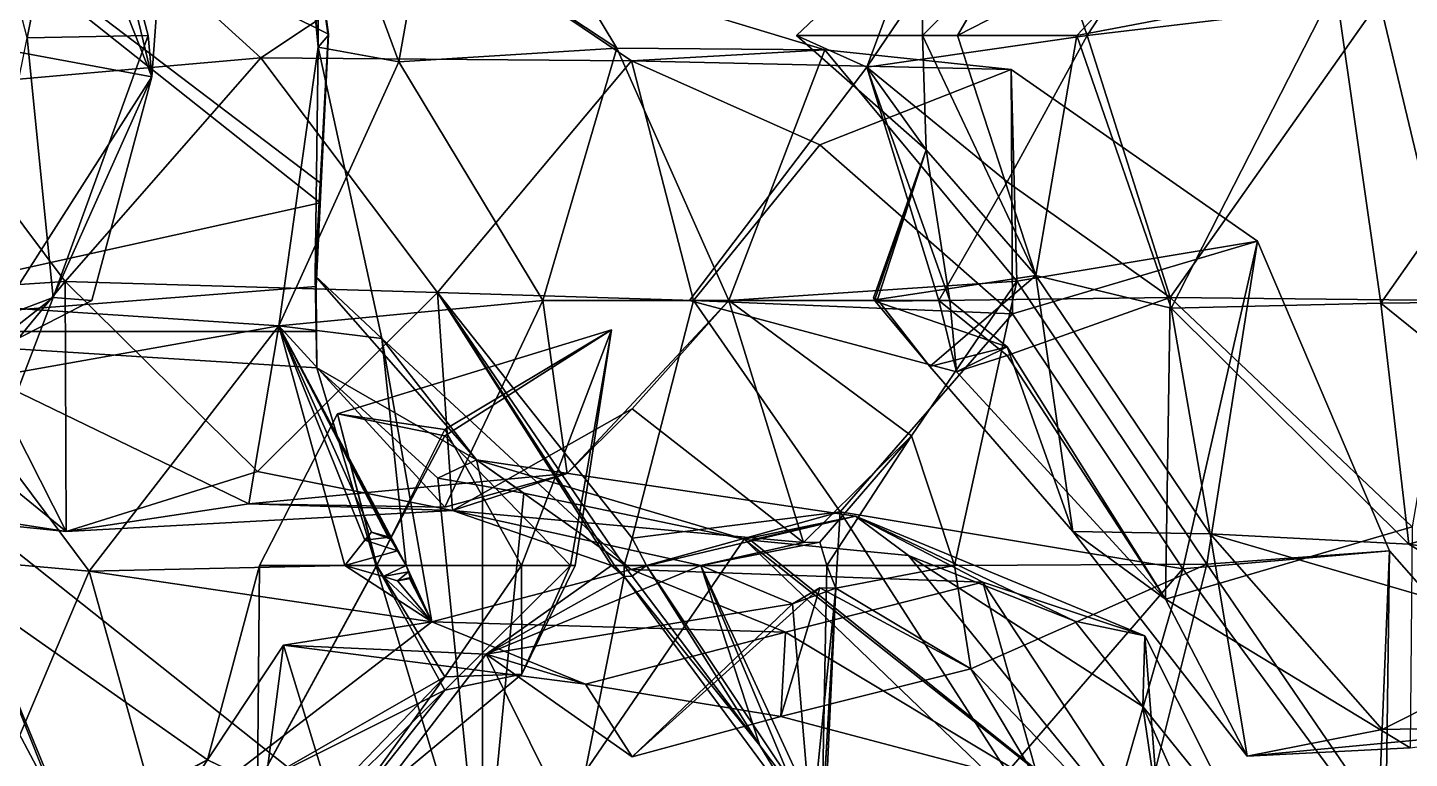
# Model space of a CAD drawing. Extents: x 290083 to 295691, y 4553739 to 4561622.
# Drawn here: x 292689.4 to 292782.3, y 4557931.8 to 4557980.9 of the extents above; entities that cross this region are included whole.
import ezdxf

# ---------------------------------------------------------------- set-up
doc = ezdxf.new("R2010")
doc.units = 0
doc.layers.add('Au_ppm_Pref_-_0_3', color=7, linetype='CONTINUOUS')

msp = doc.modelspace()

# ---------------------------------------------------------------- linework, layer by layer
at = {"layer": 'Au_ppm_Pref_-_0_3'}
for points in [[(292689.396, 4557980.224, 1859.433), (292683.883, 4558001.466, 1860.1), (292692.87, 4557997.897, 1853.154)], [(292709.081, 4557969.136, 1909.332), (292670, 4557960.47, 1909.726), (292670, 4558000.155, 1909.141)], [(292670, 4558000.155, 1909.141), (292708.195, 4557990.7, 1906.585), (292709.646, 4557980.478, 1907.784)], [(292670, 4558000.155, 1909.141), (292709.136, 4557970.434, 1909.156), (292709.081, 4557969.136, 1909.332)], [(292670, 4558000.155, 1909.141), (292709.646, 4557980.478, 1907.784), (292709.136, 4557970.434, 1909.156)], [(292667.772, 4557998.564, 1840.523), (292681.635, 4557980.573, 1840.071), (292691.112, 4557994.458, 1842.98)], [(292695.132, 4557987.934, 1881.604), (292680.038, 4557998.292, 1882.484), (292682.193, 4557976.854, 1879.198)], [(292689.396, 4557980.224, 1859.433), (292692.87, 4557997.897, 1853.154), (292697.511, 4557980.386, 1853.069)], [(292698.962, 4557993.873, 1847.13), (292697.768, 4557977.591, 1846.66), (292692.87, 4557997.897, 1853.154)], [(292697.511, 4557980.386, 1853.069), (292692.87, 4557997.897, 1853.154), (292697.768, 4557977.591, 1846.66)], [(292707.257, 4557997.814, 1894.815), (292708.952, 4557979.591, 1900.367), (292708.894, 4557998.204, 1900.584)], [(292717.849, 4557998.111, 1888.684), (292714.363, 4557978.614, 1893.428), (292707.257, 4557997.814, 1894.815)], [(292714.363, 4557978.614, 1893.428), (292708.952, 4557979.591, 1900.367), (292707.257, 4557997.814, 1894.815)], [(292707.424, 4557998.346, 1905.656), (292708.952, 4557979.591, 1900.367), (292707.343, 4557996.288, 1905.935)], [(292708.894, 4557998.204, 1900.584), (292708.952, 4557979.591, 1900.367), (292707.424, 4557998.346, 1905.656)], [(292714.363, 4557978.614, 1893.428), (292717.849, 4557998.111, 1888.684), (292729.014, 4557979.52, 1888.27)], [(292729.014, 4557979.52, 1888.27), (292717.849, 4557998.111, 1888.684), (292717.501, 4557987.146, 1882.114)], [(292708.195, 4557990.7, 1906.585), (292707.343, 4557996.288, 1905.935), (292709.61, 4557980.386, 1906.523)], [(292708.952, 4557979.591, 1900.367), (292709.61, 4557980.386, 1906.523), (292707.343, 4557996.288, 1905.935)], [(292691.112, 4557994.458, 1842.98), (292681.635, 4557980.573, 1840.071), (292697.768, 4557977.591, 1846.66)], [(292698.962, 4557993.873, 1847.13), (292691.112, 4557994.458, 1842.98), (292697.768, 4557977.591, 1846.66)], [(292745.832, 4557978.258, 1846.644), (292756.141, 4557993.457, 1845.966), (292760.623, 4557980.386, 1852.611)], [(292745.832, 4557978.258, 1846.644), (292749.578, 4557988.415, 1841.191), (292756.141, 4557993.457, 1845.966)], [(292756.141, 4557993.457, 1845.966), (292767.854, 4557991.429, 1850.811), (292760.623, 4557980.386, 1852.611)], [(292767.854, 4557991.429, 1850.811), (292780.29, 4557982.7, 1854.135), (292760.623, 4557980.386, 1852.611)], [(292796.095, 4557991.411, 1830.142), (292777.321, 4557983.702, 1828.815), (292792.984, 4557980.363, 1823.183)], [(292708.195, 4557990.7, 1906.585), (292709.61, 4557980.386, 1906.523), (292709.646, 4557980.478, 1907.784)], [(292745.832, 4557978.258, 1846.644), (292741.092, 4557980.386, 1841.191), (292749.578, 4557988.415, 1841.191)], [(292749.578, 4557988.415, 1841.191), (292741.092, 4557980.386, 1841.191), (292749.56, 4557980.386, 1838.506)], [(292749.578, 4557988.415, 1841.191), (292749.56, 4557980.386, 1838.506), (292755.255, 4557986.124, 1839.278)], [(292751.907, 4557980.386, 1835.251), (292767.472, 4557988.349, 1835.362), (292755.255, 4557986.124, 1839.278)], [(292767.472, 4557988.349, 1835.362), (292751.907, 4557980.386, 1835.251), (292759.943, 4557980.386, 1831.522)], [(292767.472, 4557988.349, 1835.362), (292759.943, 4557980.386, 1831.522), (292777.321, 4557983.702, 1828.815)], [(292802.683, 4557988.832, 1851.654), (292795.364, 4557977.496, 1856.956), (292780.29, 4557982.7, 1854.135)], [(292682.193, 4557976.854, 1879.198), (292705.094, 4557978.883, 1878.935), (292695.132, 4557987.934, 1881.604)], [(292717.501, 4557987.146, 1882.114), (292695.132, 4557987.934, 1881.604), (292705.094, 4557978.883, 1878.935)], [(292705.094, 4557978.883, 1878.935), (292729.998, 4557978.666, 1877.428), (292717.501, 4557987.146, 1882.114)], [(292717.501, 4557987.146, 1882.114), (292743.001, 4557979.41, 1882.735), (292729.014, 4557979.52, 1888.27)], [(292743.001, 4557979.41, 1882.735), (292717.501, 4557987.146, 1882.114), (292729.998, 4557978.666, 1877.428)], [(292751.907, 4557980.386, 1835.251), (292755.255, 4557986.124, 1839.278), (292749.56, 4557980.386, 1838.506)], [(292759.943, 4557980.386, 1831.522), (292766.29, 4557962.047, 1828.686), (292777.321, 4557983.702, 1828.815)], [(292780.377, 4557962.384, 1823.272), (292777.321, 4557983.702, 1828.815), (292766.29, 4557962.047, 1828.686)], [(292792.984, 4557980.363, 1823.183), (292777.321, 4557983.702, 1828.815), (292780.377, 4557962.384, 1823.272)], [(292780.29, 4557982.7, 1854.135), (292766.205, 4557962.762, 1853.634), (292760.623, 4557980.386, 1852.611)], [(292785.103, 4557962.568, 1856.817), (292766.205, 4557962.762, 1853.634), (292780.29, 4557982.7, 1854.135)], [(292795.364, 4557977.496, 1856.956), (292785.103, 4557962.568, 1856.817), (292780.29, 4557982.7, 1854.135)], [(292681.635, 4557980.573, 1840.071), (292685.403, 4557958.288, 1845.849), (292697.768, 4557977.591, 1846.66)], [(292685.429, 4557960.607, 1859.962), (292689.396, 4557980.224, 1859.433), (292691.132, 4557962.75, 1852.917)], [(292689.396, 4557980.224, 1859.433), (292697.511, 4557980.386, 1853.069), (292691.132, 4557962.75, 1852.917)], [(292691.132, 4557962.75, 1852.917), (292697.511, 4557980.386, 1853.069), (292697.768, 4557977.591, 1846.66)], [(292709.646, 4557980.478, 1907.784), (292708.747, 4557964.207, 1907.072), (292709.136, 4557970.434, 1909.156)], [(292709.646, 4557980.478, 1907.784), (292709.61, 4557980.386, 1906.523), (292708.747, 4557964.207, 1907.072)], [(292708.952, 4557979.591, 1900.367), (292708.747, 4557964.207, 1907.072), (292709.61, 4557980.386, 1906.523)], [(292745.832, 4557978.258, 1846.644), (292749.819, 4557972.698, 1841.191), (292741.092, 4557980.386, 1841.191)], [(292741.092, 4557980.386, 1841.191), (292749.819, 4557972.698, 1841.191), (292749.56, 4557980.386, 1838.506)], [(292760.623, 4557980.386, 1852.611), (292755.255, 4557970.54, 1849.787), (292745.832, 4557978.258, 1846.644)], [(292757.178, 4557964.245, 1835.124), (292751.907, 4557980.386, 1835.251), (292749.56, 4557980.386, 1838.506)], [(292749.819, 4557972.698, 1841.191), (292757.178, 4557964.245, 1835.124), (292749.56, 4557980.386, 1838.506)], [(292751.907, 4557980.386, 1835.251), (292757.178, 4557964.245, 1835.124), (292759.943, 4557980.386, 1831.522)], [(292766.205, 4557962.762, 1853.634), (292755.255, 4557970.54, 1849.787), (292760.623, 4557980.386, 1852.611)], [(292766.29, 4557962.047, 1828.686), (292759.943, 4557980.386, 1831.522), (292757.178, 4557964.245, 1835.124)], [(292795.913, 4557962.568, 1818.781), (292792.984, 4557980.363, 1823.183), (292780.377, 4557962.384, 1823.272)], [(292706.295, 4557960.855, 1894.525), (292708.952, 4557979.591, 1900.367), (292714.363, 4557978.614, 1893.428)], [(292706.295, 4557960.855, 1894.525), (292713.225, 4557960.01, 1901.787), (292708.952, 4557979.591, 1900.367)], [(292713.225, 4557960.01, 1901.787), (292708.747, 4557964.207, 1907.072), (292708.952, 4557979.591, 1900.367)], [(292729.014, 4557979.52, 1888.27), (292724.038, 4557962.568, 1891.807), (292714.363, 4557978.614, 1893.428)], [(292736.556, 4557962.568, 1887.301), (292724.038, 4557962.568, 1891.807), (292729.014, 4557979.52, 1888.27)], [(292736.556, 4557962.568, 1887.301), (292729.014, 4557979.52, 1888.27), (292743.001, 4557979.41, 1882.735)], [(292729.998, 4557978.666, 1877.428), (292755.521, 4557978.091, 1876.827), (292743.001, 4557979.41, 1882.735)], [(292743.001, 4557979.41, 1882.735), (292755.909, 4557963.868, 1882.713), (292736.556, 4557962.568, 1887.301)], [(292755.521, 4557978.091, 1876.827), (292755.909, 4557963.868, 1882.713), (292743.001, 4557979.41, 1882.735)], [(292682.193, 4557976.854, 1879.198), (292691.928, 4557963.847, 1877.934), (292705.094, 4557978.883, 1878.935)], [(292705.094, 4557978.883, 1878.935), (292691.928, 4557963.847, 1877.934), (292716.976, 4557963.101, 1876.626)], [(292705.094, 4557978.883, 1878.935), (292716.976, 4557963.101, 1876.626), (292729.998, 4557978.666, 1877.428)], [(292714.363, 4557978.614, 1893.428), (292724.038, 4557962.568, 1891.807), (292706.295, 4557960.855, 1894.525)], [(292729.998, 4557978.666, 1877.428), (292716.976, 4557963.101, 1876.626), (292734.166, 4557962.568, 1872.824)], [(292729.998, 4557978.666, 1877.428), (292734.166, 4557962.568, 1872.824), (292742.656, 4557973.015, 1873.344)], [(292729.998, 4557978.666, 1877.428), (292742.656, 4557973.015, 1873.344), (292755.521, 4557978.091, 1876.827)], [(292733.905, 4557962.568, 1847.13), (292745.832, 4557978.258, 1846.644), (292750.662, 4557962.568, 1849.295)], [(292745.832, 4557978.258, 1846.644), (292733.905, 4557962.568, 1847.13), (292751.393, 4557962.568, 1845.309)], [(292755.521, 4557978.091, 1876.827), (292742.656, 4557973.015, 1873.344), (292755.616, 4557961.653, 1872.571)], [(292745.832, 4557978.258, 1846.644), (292755.255, 4557970.54, 1849.787), (292750.662, 4557962.568, 1849.295)], [(292745.832, 4557978.258, 1846.644), (292751.393, 4557962.568, 1845.309), (292749.819, 4557972.698, 1841.191)], [(292772.092, 4557966.542, 1876.922), (292755.909, 4557963.868, 1882.713), (292755.521, 4557978.091, 1876.827)], [(292755.521, 4557978.091, 1876.827), (292755.616, 4557961.653, 1872.571), (292772.092, 4557966.542, 1876.922)], [(292685.403, 4557958.288, 1845.849), (292693.727, 4557962.568, 1847.13), (292697.768, 4557977.591, 1846.66)], [(292691.132, 4557962.75, 1852.917), (292697.768, 4557977.591, 1846.66), (292693.727, 4557962.568, 1847.13)], [(292672.387, 4557962.568, 1879.337), (292691.928, 4557963.847, 1877.934), (292682.193, 4557976.854, 1879.198)], [(292734.166, 4557962.568, 1872.824), (292755.616, 4557961.653, 1872.571), (292742.656, 4557973.015, 1873.344)], [(292746.276, 4557962.74, 1841.191), (292749.819, 4557972.698, 1841.191), (292746.332, 4557962.568, 1841.284)], [(292746.544, 4557962.618, 1841.009), (292749.819, 4557972.698, 1841.191), (292746.276, 4557962.74, 1841.191)], [(292749.819, 4557972.698, 1841.191), (292751.393, 4557962.568, 1845.309), (292746.332, 4557962.568, 1841.284)], [(292757.178, 4557964.245, 1835.124), (292749.819, 4557972.698, 1841.191), (292746.544, 4557962.618, 1841.009)], [(292709.136, 4557970.434, 1909.156), (292708.747, 4557964.207, 1907.072), (292708.813, 4557963.494, 1909.417)], [(292709.081, 4557969.136, 1909.332), (292709.136, 4557970.434, 1909.156), (292708.813, 4557963.494, 1909.417)], [(292755.255, 4557970.54, 1849.787), (292766.205, 4557962.762, 1853.634), (292750.662, 4557962.568, 1849.295)], [(292709.081, 4557969.136, 1909.332), (292708.813, 4557963.494, 1909.417), (292670, 4557960.47, 1909.726)], [(292767.062, 4557944.517, 1873.123), (292772.092, 4557966.542, 1876.922), (292755.616, 4557961.653, 1872.571)], [(292768.679, 4557944.828, 1883.565), (292755.909, 4557963.868, 1882.713), (292772.092, 4557966.542, 1876.922)], [(292767.062, 4557944.517, 1873.123), (292780.96, 4557945.731, 1876.68), (292772.092, 4557966.542, 1876.922)], [(292780.96, 4557945.731, 1876.68), (292768.679, 4557944.828, 1883.565), (292772.092, 4557966.542, 1876.922)], [(292708.813, 4557963.494, 1909.417), (292708.747, 4557964.207, 1907.072), (292708.836, 4557960.47, 1909.461)], [(292708.747, 4557964.207, 1907.072), (292708.852, 4557958.033, 1909.442), (292708.836, 4557960.47, 1909.461)], [(292708.747, 4557964.207, 1907.072), (292719.582, 4557951.855, 1907.89), (292708.852, 4557958.033, 1909.442)], [(292713.225, 4557960.01, 1901.787), (292719.582, 4557951.855, 1907.89), (292708.747, 4557964.207, 1907.072)], [(292750.069, 4557958.115, 1841.191), (292757.178, 4557964.245, 1835.124), (292746.544, 4557962.618, 1841.009)], [(292759.678, 4557947.015, 1841.191), (292757.178, 4557964.245, 1835.124), (292750.069, 4557958.115, 1841.191)], [(292768.906, 4557946.879, 1834.794), (292757.178, 4557964.245, 1835.124), (292759.678, 4557947.015, 1841.191)], [(292768.906, 4557946.879, 1834.794), (292766.29, 4557962.047, 1828.686), (292757.178, 4557964.245, 1835.124)], [(292708.813, 4557963.494, 1909.417), (292708.836, 4557960.47, 1909.461), (292670, 4557960.47, 1909.726)], [(292672.387, 4557962.568, 1879.337), (292679.66, 4557948.935, 1878.222), (292691.928, 4557963.847, 1877.934)], [(292692.012, 4557947.02, 1883.042), (292691.928, 4557963.847, 1877.934), (292679.66, 4557948.935, 1878.222)], [(292692.012, 4557947.02, 1883.042), (292704.858, 4557951.065, 1878.932), (292691.928, 4557963.847, 1877.934)], [(292691.928, 4557963.847, 1877.934), (292704.858, 4557951.065, 1878.932), (292716.976, 4557963.101, 1876.626)], [(292748.816, 4557953.462, 1882.766), (292736.556, 4557962.568, 1887.301), (292755.909, 4557963.868, 1882.713)], [(292751.723, 4557944.75, 1882.766), (292748.816, 4557953.462, 1882.766), (292755.909, 4557963.868, 1882.713)], [(292751.723, 4557944.75, 1882.766), (292755.909, 4557963.868, 1882.713), (292768.679, 4557944.828, 1883.565)], [(292679.85, 4557945.576, 1900.723), (292693.545, 4557944.366, 1896.703), (292679.922, 4557962.609, 1894.665)], [(292693.545, 4557944.366, 1896.703), (292706.295, 4557960.855, 1894.525), (292679.922, 4557962.609, 1894.665)], [(292679.922, 4557962.609, 1894.665), (292706.295, 4557960.855, 1894.525), (292686.742, 4557957.386, 1889.682)], [(292683.641, 4557943.223, 1853.446), (292685.429, 4557960.607, 1859.962), (292691.132, 4557962.75, 1852.917)], [(292685.403, 4557958.288, 1845.849), (292683.641, 4557943.223, 1853.446), (292691.132, 4557962.75, 1852.917)], [(292685.403, 4557958.288, 1845.849), (292691.132, 4557962.75, 1852.917), (292693.727, 4557962.568, 1847.13)], [(292704.858, 4557951.065, 1878.932), (292717.978, 4557948.431, 1883.039), (292716.976, 4557963.101, 1876.626)], [(292724.038, 4557962.568, 1891.807), (292717.458, 4557948.651, 1893.344), (292706.295, 4557960.855, 1894.525)], [(292728.661, 4557944.75, 1877.485), (292716.976, 4557963.101, 1876.626), (292717.978, 4557948.431, 1883.039)], [(292728.661, 4557944.75, 1877.485), (292728.869, 4557944.75, 1876.827), (292716.976, 4557963.101, 1876.626)], [(292729.514, 4557944.75, 1876.571), (292730.057, 4557946.575, 1876.218), (292716.976, 4557963.101, 1876.626)], [(292728.869, 4557944.75, 1876.827), (292729.514, 4557944.75, 1876.571), (292716.976, 4557963.101, 1876.626)], [(292730.057, 4557946.575, 1876.218), (292734.166, 4557962.568, 1872.824), (292716.976, 4557963.101, 1876.626)], [(292725.689, 4557950.927, 1888.705), (292717.458, 4557948.651, 1893.344), (292724.038, 4557962.568, 1891.807)], [(292736.556, 4557962.568, 1887.301), (292725.689, 4557950.927, 1888.705), (292724.038, 4557962.568, 1891.807)], [(292736.556, 4557962.568, 1887.301), (292730.057, 4557955.279, 1885.196), (292725.689, 4557950.927, 1888.705)], [(292730.057, 4557946.575, 1876.218), (292744.032, 4557948.338, 1872.732), (292734.166, 4557962.568, 1872.824)], [(292741.574, 4557946.28, 1882.766), (292730.057, 4557955.279, 1885.196), (292736.556, 4557962.568, 1887.301)], [(292751.861, 4557957.768, 1847.13), (292733.905, 4557962.568, 1847.13), (292750.662, 4557962.568, 1849.295)], [(292733.905, 4557962.568, 1847.13), (292751.861, 4557957.768, 1847.13), (292751.393, 4557962.568, 1845.309)], [(292744.032, 4557948.338, 1872.732), (292755.616, 4557961.653, 1872.571), (292734.166, 4557962.568, 1872.824)], [(292748.816, 4557953.462, 1882.766), (292741.574, 4557946.28, 1882.766), (292736.556, 4557962.568, 1887.301)], [(292746.382, 4557962.51, 1841.281), (292746.276, 4557962.74, 1841.191), (292746.332, 4557962.568, 1841.284)], [(292746.382, 4557962.51, 1841.281), (292746.544, 4557962.618, 1841.009), (292746.276, 4557962.74, 1841.191)], [(292746.332, 4557962.568, 1841.284), (292751.393, 4557962.568, 1845.309), (292746.382, 4557962.51, 1841.281)], [(292746.382, 4557962.51, 1841.281), (292750.069, 4557958.115, 1841.191), (292746.544, 4557962.618, 1841.009)], [(292746.382, 4557962.51, 1841.281), (292751.393, 4557962.568, 1845.309), (292755.255, 4557959.436, 1846.086)], [(292746.382, 4557962.51, 1841.281), (292755.255, 4557959.436, 1846.086), (292750.069, 4557958.115, 1841.191)], [(292750.662, 4557962.568, 1849.295), (292766.205, 4557962.762, 1853.634), (292755.255, 4557958.87, 1848.363)], [(292755.255, 4557958.87, 1848.363), (292751.861, 4557957.768, 1847.13), (292750.662, 4557962.568, 1849.295)], [(292751.861, 4557957.768, 1847.13), (292755.255, 4557959.436, 1846.086), (292751.393, 4557962.568, 1845.309)], [(292765.898, 4557942.485, 1847.461), (292755.255, 4557958.87, 1848.363), (292766.205, 4557962.762, 1853.634)], [(292765.898, 4557942.485, 1847.461), (292766.205, 4557962.762, 1853.634), (292782.472, 4557947.347, 1852.565)], [(292785.103, 4557962.568, 1856.817), (292782.472, 4557947.347, 1852.565), (292766.205, 4557962.762, 1853.634)], [(292780.377, 4557962.384, 1823.272), (292766.29, 4557962.047, 1828.686), (292782.245, 4557946.173, 1830.045)], [(292795.611, 4557950.081, 1823.944), (292795.913, 4557962.568, 1818.781), (292780.377, 4557962.384, 1823.272)], [(292795.611, 4557950.081, 1823.944), (292780.377, 4557962.384, 1823.272), (292782.245, 4557946.173, 1830.045)], [(292744.032, 4557948.338, 1872.732), (292767.062, 4557944.517, 1873.123), (292755.616, 4557961.653, 1872.571)], [(292768.906, 4557946.879, 1834.794), (292782.245, 4557946.173, 1830.045), (292766.29, 4557962.047, 1828.686)], [(292720, 4557920.785, 1909.067), (292682.397, 4557924.903, 1908.855), (292670, 4557960.47, 1909.726)], [(292708.836, 4557960.47, 1909.461), (292708.852, 4557958.033, 1909.442), (292670, 4557960.47, 1909.726)], [(292708.852, 4557958.033, 1909.442), (292720, 4557920.785, 1909.067), (292670, 4557960.47, 1909.726)], [(292686.742, 4557957.386, 1889.682), (292706.295, 4557960.855, 1894.525), (292704.276, 4557948.894, 1888.272)], [(292693.545, 4557944.366, 1896.703), (292710.735, 4557944.75, 1894.946), (292706.295, 4557960.855, 1894.525)], [(292717.458, 4557948.651, 1893.344), (292704.276, 4557948.894, 1888.272), (292706.295, 4557960.855, 1894.525)], [(292710.735, 4557944.75, 1894.946), (292712.09, 4557946.439, 1894.718), (292706.295, 4557960.855, 1894.525)], [(292706.295, 4557960.855, 1894.525), (292712.525, 4557946.981, 1894.645), (292713.695, 4557946.547, 1894.55)], [(292706.295, 4557960.855, 1894.525), (292712.09, 4557946.439, 1894.718), (292712.525, 4557946.981, 1894.645)], [(292714.28, 4557945.722, 1894.728), (292714.861, 4557944.75, 1894.817), (292706.295, 4557960.855, 1894.525)], [(292713.732, 4557946.639, 1894.645), (292714.28, 4557945.722, 1894.728), (292706.295, 4557960.855, 1894.525)], [(292713.695, 4557946.547, 1894.55), (292713.732, 4557946.639, 1894.645), (292706.295, 4557960.855, 1894.525)], [(292714.861, 4557944.75, 1894.817), (292713.225, 4557960.01, 1901.787), (292706.295, 4557960.855, 1894.525)], [(292710.246, 4557954.948, 1847.13), (292728.662, 4557960.596, 1847.13), (292717.458, 4557953.463, 1850.035)], [(292728.662, 4557960.596, 1847.13), (292710.246, 4557954.948, 1847.13), (292717.458, 4557953.893, 1844.082)], [(292728.662, 4557960.596, 1847.13), (292725.915, 4557944.75, 1851.117), (292717.458, 4557953.463, 1850.035)], [(292728.662, 4557960.596, 1847.13), (292717.458, 4557953.893, 1844.082), (292722.602, 4557944.75, 1844.705)], [(292726.229, 4557944.75, 1847.13), (292728.662, 4557960.596, 1847.13), (292722.602, 4557944.75, 1844.705)], [(292728.662, 4557960.596, 1847.13), (292726.229, 4557944.75, 1847.13), (292725.915, 4557944.75, 1851.117)], [(292714.861, 4557944.75, 1894.817), (292716.585, 4557940.958, 1894.56), (292713.225, 4557960.01, 1901.787)], [(292729.977, 4557944.472, 1900.686), (292719.582, 4557951.855, 1907.89), (292713.225, 4557960.01, 1901.787)], [(292729.977, 4557944.472, 1900.686), (292713.225, 4557960.01, 1901.787), (292716.585, 4557940.958, 1894.56)], [(292692.012, 4557947.02, 1883.042), (292670.247, 4557949.255, 1882.766), (292676.862, 4557959.386, 1885.145)], [(292692.012, 4557947.02, 1883.042), (292676.862, 4557959.386, 1885.145), (292686.742, 4557957.386, 1889.682)], [(292755.255, 4557959.436, 1846.086), (292759.678, 4557947.015, 1841.191), (292750.069, 4557958.115, 1841.191)], [(292751.861, 4557957.768, 1847.13), (292765.898, 4557942.485, 1847.461), (292755.255, 4557959.436, 1846.086)], [(292755.255, 4557958.87, 1848.363), (292765.898, 4557942.485, 1847.461), (292751.861, 4557957.768, 1847.13)], [(292765.898, 4557942.485, 1847.461), (292759.678, 4557947.015, 1841.191), (292755.255, 4557959.436, 1846.086)], [(292708.852, 4557958.033, 1909.442), (292716.997, 4557950.618, 1909.327), (292720, 4557920.785, 1909.067)], [(292708.852, 4557958.033, 1909.442), (292719.582, 4557951.855, 1907.89), (292716.997, 4557950.618, 1909.327)], [(292704.276, 4557948.894, 1888.272), (292692.012, 4557947.02, 1883.042), (292686.742, 4557957.386, 1889.682)], [(292704.992, 4557944.75, 1847.13), (292710.246, 4557954.948, 1847.13), (292712.865, 4557944.75, 1849.295)], [(292710.246, 4557954.948, 1847.13), (292704.992, 4557944.75, 1847.13), (292712.881, 4557944.75, 1844.973)], [(292710.246, 4557954.948, 1847.13), (292717.458, 4557953.463, 1850.035), (292712.865, 4557944.75, 1849.295)], [(292710.246, 4557954.948, 1847.13), (292712.881, 4557944.75, 1844.973), (292717.458, 4557953.893, 1844.082)], [(292741.574, 4557946.28, 1882.766), (292717.978, 4557948.431, 1883.039), (292730.057, 4557955.279, 1885.196)], [(292725.689, 4557950.927, 1888.705), (292730.057, 4557955.279, 1885.196), (292717.978, 4557948.431, 1883.039)], [(292717.458, 4557953.893, 1844.082), (292712.881, 4557944.75, 1844.973), (292722.602, 4557944.75, 1844.705)], [(292725.915, 4557944.75, 1851.117), (292712.865, 4557944.75, 1849.295), (292717.458, 4557953.463, 1850.035)], [(292748.816, 4557953.462, 1882.766), (292742.656, 4557946.308, 1882.247), (292741.574, 4557946.28, 1882.766)], [(292743.137, 4557944.75, 1882.539), (292742.656, 4557946.308, 1882.247), (292748.816, 4557953.462, 1882.766)], [(292743.137, 4557944.75, 1882.539), (292748.816, 4557953.462, 1882.766), (292751.723, 4557944.75, 1882.766)], [(292719.582, 4557951.855, 1907.89), (292720, 4557950.102, 1909.302), (292716.997, 4557950.618, 1909.327)], [(292722.77, 4557949.601, 1909.3), (292719.582, 4557951.855, 1907.89), (292737.589, 4557946.51, 1909.286)], [(292719.582, 4557951.855, 1907.89), (292745.058, 4557948.056, 1906.519), (292737.589, 4557946.51, 1909.286)], [(292719.582, 4557951.855, 1907.89), (292722.77, 4557949.601, 1909.3), (292720, 4557950.102, 1909.302)], [(292729.977, 4557944.472, 1900.686), (292745.058, 4557948.056, 1906.519), (292719.582, 4557951.855, 1907.89)], [(292692.012, 4557947.02, 1883.042), (292717.978, 4557948.431, 1883.039), (292704.858, 4557951.065, 1878.932)], [(292725.689, 4557950.927, 1888.705), (292704.276, 4557948.894, 1888.272), (292717.458, 4557948.651, 1893.344)], [(292725.689, 4557950.927, 1888.705), (292717.978, 4557948.431, 1883.039), (292704.276, 4557948.894, 1888.272)], [(292716.997, 4557950.618, 1909.327), (292720, 4557950.102, 1909.302), (292720, 4557920.785, 1909.067)], [(292670.247, 4557949.255, 1882.766), (292692.012, 4557947.02, 1883.042), (292679.66, 4557948.935, 1878.222)], [(292722.77, 4557949.601, 1909.3), (292720, 4557920.785, 1909.067), (292720, 4557950.102, 1909.302)], [(292737.589, 4557946.51, 1909.286), (292720, 4557920.785, 1909.067), (292722.77, 4557949.601, 1909.3)], [(292782.245, 4557946.173, 1830.045), (292803.068, 4557943.001, 1828.806), (292795.611, 4557950.081, 1823.944)], [(292717.978, 4557948.431, 1883.039), (292692.012, 4557947.02, 1883.042), (292704.276, 4557948.894, 1888.272)], [(292734.664, 4557944.75, 1878.999), (292728.661, 4557944.75, 1877.485), (292717.978, 4557948.431, 1883.039)], [(292734.664, 4557944.75, 1878.999), (292717.978, 4557948.431, 1883.039), (292741.574, 4557946.28, 1882.766)], [(292730.057, 4557946.575, 1876.218), (292731.01, 4557944.75, 1876.377), (292744.032, 4557948.338, 1872.732)], [(292742.79, 4557927.122, 1876.827), (292744.032, 4557948.338, 1872.732), (292731.01, 4557944.75, 1876.377)], [(292742.79, 4557927.122, 1876.827), (292755.255, 4557930.841, 1872.19), (292744.032, 4557948.338, 1872.732)], [(292755.255, 4557930.841, 1872.19), (292767.062, 4557944.517, 1873.123), (292744.032, 4557948.338, 1872.732)], [(292729.977, 4557944.472, 1900.686), (292753.617, 4557943.609, 1901.467), (292745.058, 4557948.056, 1906.519)], [(292737.589, 4557946.51, 1909.286), (292745.058, 4557948.056, 1906.519), (292738.006, 4557946.446, 1909.265)], [(292745.058, 4557948.056, 1906.519), (292748.614, 4557945.415, 1908.693), (292738.006, 4557946.446, 1909.265)], [(292745.058, 4557948.056, 1906.519), (292759.811, 4557940.986, 1908.321), (292748.614, 4557945.415, 1908.693)], [(292745.058, 4557948.056, 1906.519), (292764.505, 4557940.013, 1906.523), (292759.811, 4557940.986, 1908.321)], [(292753.617, 4557943.609, 1901.467), (292764.505, 4557940.013, 1906.523), (292745.058, 4557948.056, 1906.519)], [(292712.09, 4557946.439, 1894.718), (292713.732, 4557946.639, 1894.645), (292712.525, 4557946.981, 1894.645)], [(292712.09, 4557946.439, 1894.718), (292714.28, 4557945.722, 1894.728), (292713.732, 4557946.639, 1894.645)], [(292712.525, 4557946.981, 1894.645), (292713.732, 4557946.639, 1894.645), (292713.695, 4557946.547, 1894.55)], [(292737.589, 4557946.51, 1909.286), (292764.366, 4557920.785, 1909.099), (292720, 4557920.785, 1909.067)], [(292730.057, 4557946.575, 1876.218), (292729.514, 4557944.75, 1876.571), (292731.01, 4557944.75, 1876.377)], [(292737.589, 4557946.51, 1909.286), (292766.036, 4557923.931, 1909.126), (292764.366, 4557920.785, 1909.099)], [(292738.006, 4557946.446, 1909.265), (292766.036, 4557923.931, 1909.126), (292737.589, 4557946.51, 1909.286)], [(292759.678, 4557947.015, 1841.191), (292765.898, 4557942.485, 1847.461), (292771.386, 4557931.926, 1841.191)], [(292768.906, 4557946.879, 1834.794), (292759.678, 4557947.015, 1841.191), (292771.386, 4557931.926, 1841.191)], [(292782.336, 4557932.474, 1846.17), (292765.898, 4557942.485, 1847.461), (292782.472, 4557947.347, 1852.565)], [(292768.906, 4557946.879, 1834.794), (292771.386, 4557931.926, 1841.191), (292780.454, 4557933.705, 1837.509)], [(292768.906, 4557946.879, 1834.794), (292780.454, 4557933.705, 1837.509), (292792.763, 4557939.899, 1835.185)], [(292768.906, 4557946.879, 1834.794), (292792.763, 4557939.899, 1835.185), (292782.245, 4557946.173, 1830.045)], [(292679.85, 4557945.576, 1900.723), (292685.061, 4557924.315, 1899.677), (292693.545, 4557944.366, 1896.703)], [(292714.28, 4557945.722, 1894.728), (292712.09, 4557946.439, 1894.718), (292710.735, 4557944.75, 1894.946)], [(292714.861, 4557944.75, 1894.817), (292714.28, 4557945.722, 1894.728), (292710.735, 4557944.75, 1894.946)], [(292734.664, 4557944.75, 1878.999), (292742.656, 4557946.308, 1882.247), (292743.137, 4557944.75, 1882.539)], [(292734.664, 4557944.75, 1878.999), (292741.574, 4557946.28, 1882.766), (292742.656, 4557946.308, 1882.247)], [(292748.614, 4557945.415, 1908.693), (292766.036, 4557923.931, 1909.126), (292738.006, 4557946.446, 1909.265)], [(292780.96, 4557945.731, 1876.68), (292767.062, 4557944.517, 1873.123), (292780.169, 4557926.676, 1871.068)], [(292780.703, 4557927.217, 1883.169), (292768.679, 4557944.828, 1883.565), (292780.96, 4557945.731, 1876.68)], [(292780.169, 4557926.676, 1871.068), (292794.627, 4557930.183, 1877.248), (292780.96, 4557945.731, 1876.68)], [(292780.703, 4557927.217, 1883.169), (292780.96, 4557945.731, 1876.68), (292794.627, 4557930.183, 1877.248)], [(292792.763, 4557939.899, 1835.185), (292803.068, 4557943.001, 1828.806), (292782.245, 4557946.173, 1830.045)], [(292677.344, 4557945.355, 1841.925), (292664.502, 4557924.422, 1839.883), (292692.228, 4557926.489, 1840.836)], [(292685.756, 4557942.749, 1847.13), (292677.344, 4557945.355, 1841.925), (292692.228, 4557926.489, 1840.836)], [(292693.545, 4557944.366, 1896.703), (292716.585, 4557940.958, 1894.56), (292710.735, 4557944.75, 1894.946)], [(292704.992, 4557944.75, 1847.13), (292704.858, 4557930.052, 1848.17), (292701.508, 4557931.67, 1847.13)], [(292704.992, 4557944.75, 1847.13), (292701.508, 4557931.67, 1847.13), (292704.858, 4557930.037, 1846.095)], [(292704.992, 4557944.75, 1847.13), (292712.865, 4557944.75, 1849.295), (292704.858, 4557930.052, 1848.17)], [(292717.458, 4557936.351, 1849.93), (292704.858, 4557930.052, 1848.17), (292712.865, 4557944.75, 1849.295)], [(292704.992, 4557944.75, 1847.13), (292704.858, 4557930.037, 1846.095), (292712.881, 4557944.75, 1844.973)], [(292717.458, 4557937.251, 1844.63), (292712.881, 4557944.75, 1844.973), (292704.858, 4557930.037, 1846.095)], [(292710.735, 4557944.75, 1894.946), (292716.585, 4557940.958, 1894.56), (292713.322, 4557943.994, 1894.725)], [(292713.322, 4557943.994, 1894.725), (292714.861, 4557944.75, 1894.817), (292710.735, 4557944.75, 1894.946)], [(292717.458, 4557936.351, 1849.93), (292712.865, 4557944.75, 1849.295), (292725.915, 4557944.75, 1851.117)], [(292722.602, 4557944.75, 1844.705), (292712.881, 4557944.75, 1844.973), (292717.458, 4557937.251, 1844.63)], [(292715.007, 4557944.319, 1894.733), (292714.861, 4557944.75, 1894.817), (292713.322, 4557943.994, 1894.725)], [(292715.007, 4557944.319, 1894.733), (292716.585, 4557940.958, 1894.56), (292714.861, 4557944.75, 1894.817)], [(292722.632, 4557937.432, 1847.13), (292717.458, 4557936.351, 1849.93), (292725.915, 4557944.75, 1851.117)], [(292722.632, 4557937.432, 1847.13), (292722.602, 4557944.75, 1844.705), (292717.458, 4557937.251, 1844.63)], [(292729.52, 4557943.99, 1876.827), (292728.661, 4557944.75, 1877.485), (292720.228, 4557938.783, 1883.449)], [(292734.664, 4557944.75, 1878.999), (292740.829, 4557942.166, 1882.766), (292720.228, 4557938.783, 1883.449)], [(292734.664, 4557944.75, 1878.999), (292720.228, 4557938.783, 1883.449), (292728.661, 4557944.75, 1877.485)], [(292722.632, 4557937.432, 1847.13), (292726.229, 4557944.75, 1847.13), (292722.602, 4557944.75, 1844.705)], [(292726.229, 4557944.75, 1847.13), (292722.632, 4557937.432, 1847.13), (292725.915, 4557944.75, 1851.117)], [(292729.52, 4557943.99, 1876.827), (292728.869, 4557944.75, 1876.827), (292728.661, 4557944.75, 1877.485)], [(292729.52, 4557943.99, 1876.827), (292729.514, 4557944.75, 1876.571), (292728.869, 4557944.75, 1876.827)], [(292729.52, 4557943.99, 1876.827), (292730.057, 4557944.012, 1876.581), (292729.514, 4557944.75, 1876.571)], [(292731.01, 4557944.75, 1876.377), (292729.514, 4557944.75, 1876.571), (292730.057, 4557944.012, 1876.581)], [(292738.626, 4557932.631, 1876.827), (292731.01, 4557944.75, 1876.377), (292730.057, 4557944.012, 1876.581)], [(292742.79, 4557927.122, 1876.827), (292731.01, 4557944.75, 1876.377), (292738.626, 4557932.631, 1876.827)], [(292742.102, 4557926.932, 1877.088), (292740.829, 4557942.166, 1882.766), (292734.664, 4557944.75, 1878.999)], [(292742.102, 4557926.932, 1877.088), (292734.664, 4557944.75, 1878.999), (292738.626, 4557932.631, 1876.827)], [(292742.79, 4557927.122, 1876.827), (292738.626, 4557932.631, 1876.827), (292734.664, 4557944.75, 1878.999)], [(292742.79, 4557927.122, 1876.827), (292734.664, 4557944.75, 1878.999), (292743.137, 4557944.75, 1882.539)], [(292743.745, 4557943.209, 1882.766), (292742.79, 4557927.122, 1876.827), (292743.137, 4557944.75, 1882.539)], [(292743.745, 4557943.209, 1882.766), (292743.137, 4557944.75, 1882.539), (292751.723, 4557944.75, 1882.766)], [(292752.81, 4557937.783, 1887.536), (292743.745, 4557943.209, 1882.766), (292751.723, 4557944.75, 1882.766)], [(292748.614, 4557945.415, 1908.693), (292759.811, 4557940.986, 1908.321), (292764.383, 4557935.25, 1908.442)], [(292748.614, 4557945.415, 1908.693), (292764.383, 4557935.25, 1908.442), (292766.036, 4557923.931, 1909.126)], [(292752.81, 4557937.783, 1887.536), (292751.723, 4557944.75, 1882.766), (292768.679, 4557944.828, 1883.565)], [(292764.001, 4557926.092, 1888.666), (292752.81, 4557937.783, 1887.536), (292768.679, 4557944.828, 1883.565)], [(292764.001, 4557926.092, 1888.666), (292768.679, 4557944.828, 1883.565), (292780.703, 4557927.217, 1883.169)], [(292693.545, 4557944.366, 1896.703), (292685.061, 4557924.315, 1899.677), (292698.391, 4557926.963, 1893.995)], [(292716.585, 4557940.958, 1894.56), (292693.545, 4557944.366, 1896.703), (292698.391, 4557926.963, 1893.995)], [(292715.007, 4557944.319, 1894.733), (292713.322, 4557943.994, 1894.725), (292714.268, 4557943.718, 1894.645)], [(292714.268, 4557943.718, 1894.645), (292713.322, 4557943.994, 1894.725), (292716.585, 4557940.958, 1894.56)], [(292715.161, 4557943.868, 1894.645), (292715.007, 4557944.319, 1894.733), (292714.268, 4557943.718, 1894.645)], [(292715.059, 4557943.909, 1894.554), (292714.268, 4557943.718, 1894.645), (292716.585, 4557940.958, 1894.56)], [(292715.059, 4557943.909, 1894.554), (292715.161, 4557943.868, 1894.645), (292714.268, 4557943.718, 1894.645)], [(292715.161, 4557943.868, 1894.645), (292716.585, 4557940.958, 1894.56), (292715.007, 4557944.319, 1894.733)], [(292715.059, 4557943.909, 1894.554), (292716.585, 4557940.958, 1894.56), (292715.161, 4557943.868, 1894.645)], [(292729.977, 4557944.472, 1900.686), (292716.585, 4557940.958, 1894.56), (292740.354, 4557940.258, 1895.057)], [(292729.52, 4557943.99, 1876.827), (292720.228, 4557938.783, 1883.449), (292726.114, 4557926.932, 1880.908)], [(292729.52, 4557943.99, 1876.827), (292726.114, 4557926.932, 1880.908), (292742.102, 4557926.932, 1877.088)], [(292729.52, 4557943.99, 1876.827), (292738.626, 4557932.631, 1876.827), (292730.057, 4557944.012, 1876.581)], [(292729.52, 4557943.99, 1876.827), (292742.102, 4557926.932, 1877.088), (292738.626, 4557932.631, 1876.827)], [(292729.977, 4557944.472, 1900.686), (292740.354, 4557940.258, 1895.057), (292753.617, 4557943.609, 1901.467)], [(292755.255, 4557930.841, 1872.19), (292762.024, 4557926.932, 1874.078), (292767.062, 4557944.517, 1873.123)], [(292767.062, 4557944.517, 1873.123), (292762.024, 4557926.932, 1874.078), (292780.169, 4557926.676, 1871.068)], [(292683.641, 4557943.223, 1853.446), (292692.284, 4557926.937, 1853.085), (292664.97, 4557924.894, 1854.221)], [(292692.284, 4557926.937, 1853.085), (292683.641, 4557943.223, 1853.446), (292685.756, 4557942.749, 1847.13)], [(292692.284, 4557926.937, 1853.085), (292685.756, 4557942.749, 1847.13), (292701.508, 4557931.67, 1847.13)], [(292701.508, 4557931.67, 1847.13), (292685.756, 4557942.749, 1847.13), (292692.228, 4557926.489, 1840.836)], [(292742.656, 4557943.243, 1883.268), (292740.053, 4557934.596, 1890.033), (292730.057, 4557931.871, 1884.412)], [(292742.656, 4557943.243, 1883.268), (292730.057, 4557931.871, 1884.412), (292740.829, 4557942.166, 1882.766)], [(292742.656, 4557943.243, 1883.268), (292752.81, 4557937.783, 1887.536), (292740.053, 4557934.596, 1890.033)], [(292753.617, 4557943.609, 1901.467), (292740.354, 4557940.258, 1895.057), (292757.45, 4557929.994, 1895.062)], [(292743.745, 4557943.209, 1882.766), (292742.656, 4557943.243, 1883.268), (292740.829, 4557942.166, 1882.766)], [(292743.745, 4557943.209, 1882.766), (292740.829, 4557942.166, 1882.766), (292742.102, 4557926.932, 1877.088)], [(292743.745, 4557943.209, 1882.766), (292742.102, 4557926.932, 1877.088), (292742.971, 4557926.932, 1876.975)], [(292742.656, 4557943.243, 1883.268), (292743.745, 4557943.209, 1882.766), (292752.81, 4557937.783, 1887.536)], [(292743.745, 4557943.209, 1882.766), (292742.971, 4557926.932, 1876.975), (292742.79, 4557927.122, 1876.827)], [(292764.505, 4557940.013, 1906.523), (292753.617, 4557943.609, 1901.467), (292765.649, 4557925.332, 1900.825)], [(292765.649, 4557925.332, 1900.825), (292753.617, 4557943.609, 1901.467), (292757.45, 4557929.994, 1895.062)], [(292740.829, 4557942.166, 1882.766), (292730.057, 4557931.871, 1884.412), (292720.228, 4557938.783, 1883.449)], [(292771.386, 4557931.926, 1841.191), (292765.898, 4557942.485, 1847.461), (292782.336, 4557932.474, 1846.17)], [(292716.585, 4557940.958, 1894.56), (292698.391, 4557926.963, 1893.995), (292706.604, 4557939.385, 1889.671)], [(292726.919, 4557936.766, 1889.887), (292716.585, 4557940.958, 1894.56), (292706.604, 4557939.385, 1889.671)], [(292726.919, 4557936.766, 1889.887), (292740.354, 4557940.258, 1895.057), (292716.585, 4557940.958, 1894.56)], [(292764.505, 4557940.013, 1906.523), (292764.383, 4557935.25, 1908.442), (292759.811, 4557940.986, 1908.321)], [(292726.919, 4557936.766, 1889.887), (292740.053, 4557934.596, 1890.033), (292740.354, 4557940.258, 1895.057)], [(292757.45, 4557929.994, 1895.062), (292740.354, 4557940.258, 1895.057), (292740.053, 4557934.596, 1890.033)], [(292771.068, 4557926.932, 1906.523), (292764.383, 4557935.25, 1908.442), (292764.505, 4557940.013, 1906.523)], [(292771.068, 4557926.932, 1906.523), (292764.505, 4557940.013, 1906.523), (292765.649, 4557925.332, 1900.825)], [(292706.604, 4557939.385, 1889.671), (292698.391, 4557926.963, 1893.995), (292705.001, 4557926.932, 1888.705)], [(292706.604, 4557939.385, 1889.671), (292705.001, 4557926.932, 1888.705), (292710.619, 4557926.25, 1883.301)], [(292726.919, 4557936.766, 1889.887), (292706.604, 4557939.385, 1889.671), (292720.228, 4557938.783, 1883.449)], [(292706.604, 4557939.385, 1889.671), (292710.619, 4557926.25, 1883.301), (292720.228, 4557938.783, 1883.449)], [(292780.454, 4557933.705, 1837.509), (292792.64, 4557933.943, 1841.998), (292792.763, 4557939.899, 1835.185)], [(292726.114, 4557926.932, 1880.908), (292720.228, 4557938.783, 1883.449), (292710.619, 4557926.25, 1883.301)], [(292720.228, 4557938.783, 1883.449), (292730.057, 4557931.871, 1884.412), (292726.919, 4557936.766, 1889.887)], [(292717.458, 4557937.251, 1844.63), (292704.858, 4557930.037, 1846.095), (292707.528, 4557926.932, 1845.872)], [(292717.458, 4557937.251, 1844.63), (292707.528, 4557926.932, 1845.872), (292710.024, 4557926.932, 1847.13)], [(292717.458, 4557936.351, 1849.93), (292722.632, 4557937.432, 1847.13), (292710.024, 4557926.932, 1847.13)], [(292717.458, 4557937.251, 1844.63), (292710.024, 4557926.932, 1847.13), (292722.632, 4557937.432, 1847.13)], [(292752.81, 4557937.783, 1887.536), (292757.45, 4557929.994, 1895.062), (292740.053, 4557934.596, 1890.033)], [(292764.001, 4557926.092, 1888.666), (292757.45, 4557929.994, 1895.062), (292752.81, 4557937.783, 1887.536)], [(292717.458, 4557936.351, 1849.93), (292707.984, 4557926.932, 1848.603), (292704.858, 4557930.052, 1848.17)], [(292717.458, 4557936.351, 1849.93), (292710.024, 4557926.932, 1847.13), (292707.984, 4557926.932, 1848.603)], [(292730.057, 4557931.871, 1884.412), (292740.053, 4557934.596, 1890.033), (292726.919, 4557936.766, 1889.887)], [(292764.383, 4557935.25, 1908.442), (292768.097, 4557926.932, 1908.793), (292766.036, 4557923.931, 1909.126)], [(292771.068, 4557926.932, 1906.523), (292768.097, 4557926.932, 1908.793), (292764.383, 4557935.25, 1908.442)], [(292782.336, 4557932.474, 1846.17), (292792.64, 4557933.943, 1841.998), (292771.386, 4557931.926, 1841.191)], [(292771.386, 4557931.926, 1841.191), (292792.64, 4557933.943, 1841.998), (292780.454, 4557933.705, 1837.509)]]:
    msp.add_3dface(points, dxfattribs=at)

doc.saveas('drawing.dxf')
